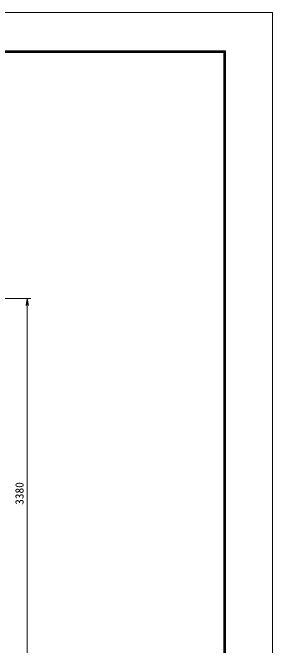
# Model space of a CAD drawing. Units: millimetres, scale not verified. Extents: x -6300 to 6300, y -4455 to 4455.
# Drawn here: x 4050 to 6300, y -1030 to 4455 of the extents above; entities that cross this region are included whole.
import ezdxf
from ezdxf.enums import TextEntityAlignment as Align

# ---------------------------------------------------------------- set-up
doc = ezdxf.new("R2010")
doc.units = ezdxf.units.MM
doc.header["$LTSCALE"] = 30
for name, color, linetype, lineweight in [('0-7_D-STR-DIM', 7, 'Continuous', 9), ('0-8_0', 7, 'Continuous', 9), ('0-C_D-TTL', 7, 'Continuous', 9)]:
    doc.layers.add(name, color=color, linetype=linetype, lineweight=lineweight)
doc.styles.add('ＭＳ ゴシック', font='')
doc.styles.get('ＭＳ ゴシック').set_extended_font_data('MS Gothic')

# ---------------------------------------------------------------- blocks, each defined once
blk = doc.blocks.new('_Open')
at = {"layer": '0-8_0'}
blk.add_line((-30, 5), (0, 0), dxfattribs=at)
blk.add_lwpolyline([(-30, -5), (0, 0), (-30, 0)], dxfattribs=at)

msp = doc.modelspace()

# ---------------------------------------------------------------- linework, layer by layer
at = {"layer": '0-7_D-STR-DIM'}
for p, q in [((3496.06, 1975.95), (4206.06, 1975.95)), ((4176.06, -1344.05), (4176.06, 1915.95))]:
    msp.add_line(p, q, dxfattribs=at)
at = {"layer": '0-C_D-TTL', "color": 2, "lineweight": 18}
msp.add_lwpolyline([(-6300, 4455), (6300, 4455), (6300, -4455), (-6300, -4455)], close=True, dxfattribs=at)
at = {"layer": '0-C_D-TTL'}
for points in [[(-5895, 4125), (5895, 4125), (5895, -4125), (-5895, -4125)], [(-5891.25, 4121.25), (5891.25, 4121.25), (5891.25, -4121.25), (-5891.25, -4121.25)], [(-5887.5, 4117.5), (5887.5, 4117.5), (5887.5, -4117.5), (-5887.5, -4117.5)], [(-5883.75, 4113.75), (5883.75, 4113.75), (5883.75, -4113.75), (-5883.75, -4113.75)], [(-5880, 4110), (5880, 4110), (5880, -4110), (-5880, -4110)]]:
    msp.add_lwpolyline(points, close=True, dxfattribs=at)

# ---------------------------------------------------------------- block references
at = {"layer": '0-7_D-STR-DIM', "xscale": 2, "yscale": 2, "rotation": 90}
msp.add_blockref('_Open', (4176.06, 1975.95), dxfattribs=at)

# ---------------------------------------------------------------- texts
at = {"layer": '0-7_D-STR-DIM', "style": 'ＭＳ ゴシック'}
msp.add_text('3380', height=72.14, rotation=90, dxfattribs=at).set_placement((4165.94, 188.26), align=Align.BOTTOM_LEFT)

doc.saveas('drawing.dxf')
